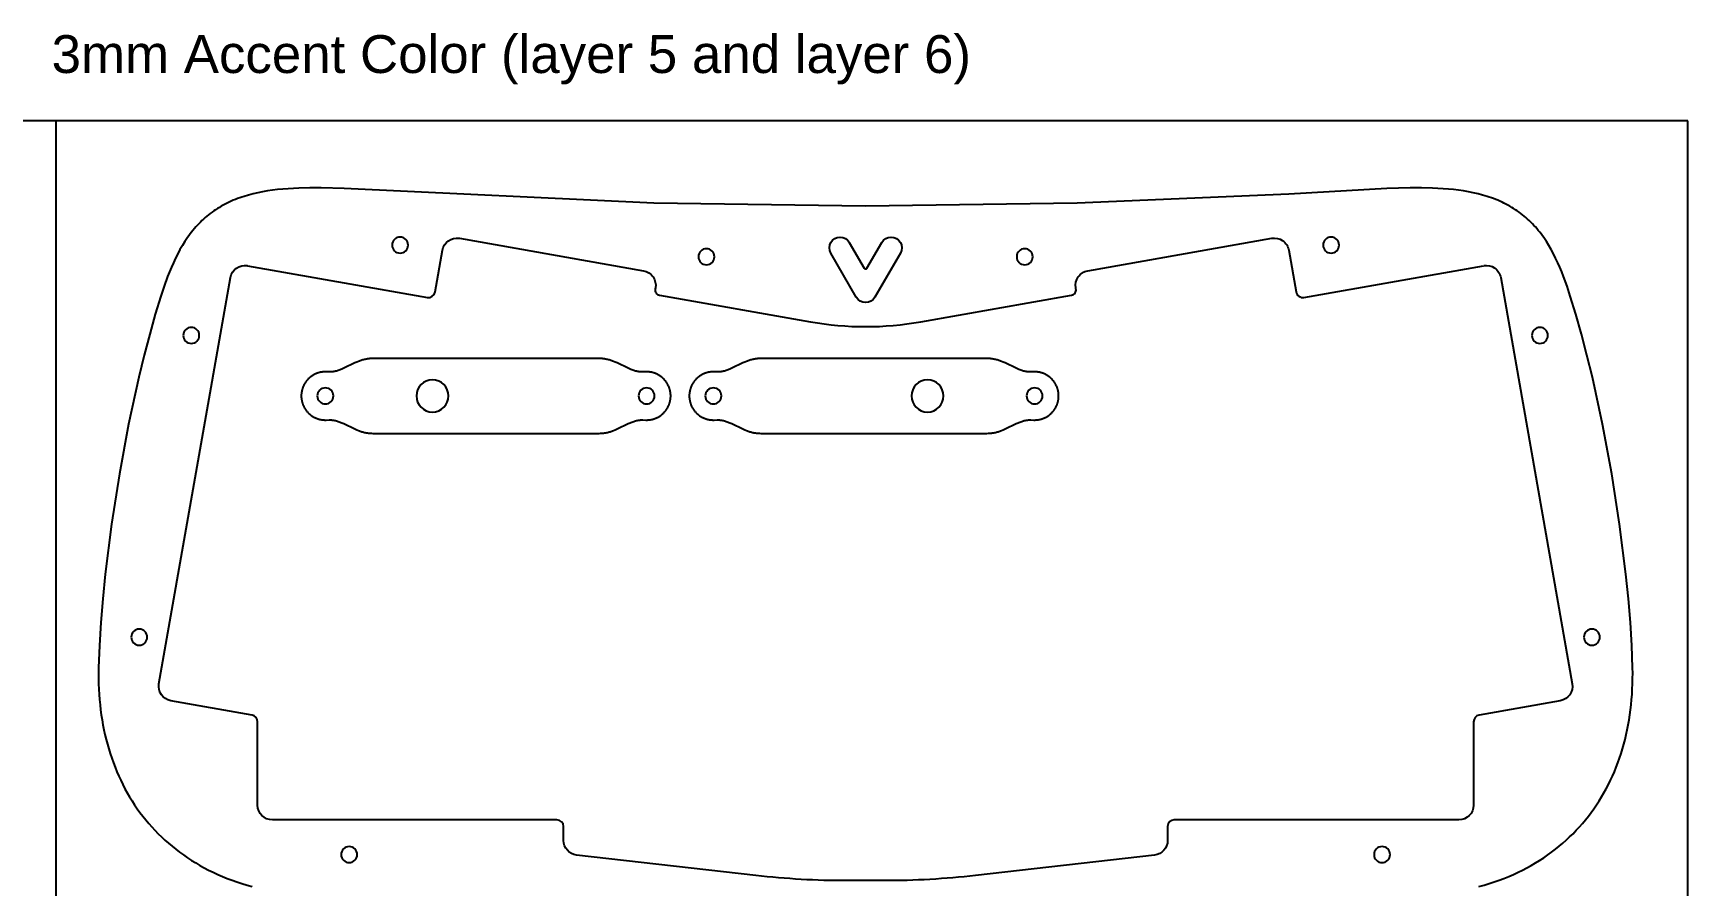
# Model space of a CAD drawing. Extents: x -763 to 762, y 34 to 355.
# Drawn here: x 452.9 to 762, y 195.9 to 355.1 of the extents above; entities that cross this region are included whole.
import ezdxf

# ---------------------------------------------------------------- set-up
doc = ezdxf.new("R2010")
doc.units = 0
for name, color, linetype in [('2D_ACR_PLOT$CUT1', 4, 'CONTINUOUS'), ('2D_ACR_PLOT$CUT2', 3, 'CONTINUOUS'), ('2D_ACR_PLOT$NOPRINT', 7, 'CONTINUOUS')]:
    doc.layers.add(name, color=color, linetype=linetype)
doc.styles.add('ARIAL_REGULAR', font='txt')

msp = doc.modelspace()

# ---------------------------------------------------------------- linework, layer by layer
at = {"layer": '2D_ACR_PLOT$CUT1'}
for p, q in [((605.37, 316.01, 22.2), (608.16, 311.19, 22.2)), ((608.66, 311.19, 22.2), (611.44, 316.01, 22.2)), ((606.67, 305.76, 22.2), (601.91, 314.01, 22.2)), ((614.9, 314.01, 22.2), (610.14, 305.76, 22.2))]:
    msp.add_line(p, q, dxfattribs=at)
at = {"layer": '2D_ACR_PLOT$CUT1', "extrusion": (-4.73695e-15, 0, -1)}
for centre in [(-521.46, 315.51, -22.2), (-695.35, 315.51, -22.2), (-578.68, 313.33, -22.2), (-638.13, 313.33, -22.2)]:
    msp.add_circle(centre, 1.5, dxfattribs=at)
at = {"layer": '2D_ACR_PLOT$CUT1', "extrusion": (0, 0, -1)}
for centre, radius in [((-482.46, 298.65, -22.2), 1.5), ((-734.36, 298.65, -22.2), 1.5), ((-507.5, 287.35), 1.5), ((-527.5, 287.35), 3), ((-567.5, 287.35), 1.5), ((-579.97, 287.35), 1.5), ((-619.97, 287.35), 3), ((-639.97, 287.35), 1.5), ((-472.74, 242.33, -22.2), 1.5), ((-744.07, 242.33, -22.2), 1.5), ((-511.95, 201.74, -22.2), 1.5), ((-704.87, 201.74, -22.2), 1.5)]:
    msp.add_circle(centre, radius, dxfattribs=at)
for centre, start, end in [((-603.64, 315.01, -22.2), 330, 150), ((-613.17, 315.01, -22.2), 30, 210), ((-608.41, 306.76, -22.2), 210, 330)]:
    msp.add_arc(centre, 2, start, end, dxfattribs=at)
at = {"layer": '2D_ACR_PLOT$CUT1'}
msp.add_arc((608.41, 311.33, 22.2), 0.287, 210, 330, dxfattribs=at)
at = {"layer": '2D_ACR_PLOT$CUT2'}
for p, q in [((492.32, 324.6, 22.2), (491.91, 324.46, 22.2)), ((493.16, 324.85, 22.2), (492.32, 324.6, 22.2)), ((494.02, 325.07, 22.2), (493.16, 324.85, 22.2)), ((494.89, 325.27, 22.2), (494.02, 325.07, 22.2)), ((495.79, 325.45, 22.2), (494.89, 325.27, 22.2)), ((496.7, 325.61, 22.2), (495.79, 325.45, 22.2)), ((497.63, 325.74, 22.2), (496.7, 325.61, 22.2)), ((498.58, 325.86, 22.2), (497.63, 325.74, 22.2)), ((499.55, 325.95, 22.2), (498.58, 325.86, 22.2)), ((500.53, 326.03, 22.2), (499.55, 325.95, 22.2)), ((502.53, 326.14, 22.2), (500.53, 326.03, 22.2)), ((504.59, 326.19, 22.2), (502.53, 326.14, 22.2)), ((506.7, 326.18, 22.2), (504.59, 326.19, 22.2)), ((511.04, 326.06, 22.2), (506.7, 326.18, 22.2)), ((568.88, 323.3, 22.2), (511.04, 326.06, 22.2)), ((687.45, 324.99, 22.2), (647.93, 323.3, 22.2)), ((705.77, 326.06, 22.2), (687.45, 324.99, 22.2)), ((710.11, 326.18, 22.2), (705.77, 326.06, 22.2)), ((712.22, 326.19, 22.2), (710.11, 326.18, 22.2)), ((714.28, 326.14, 22.2), (712.22, 326.19, 22.2)), ((716.29, 326.03, 22.2), (714.28, 326.14, 22.2)), ((717.27, 325.95, 22.2), (716.29, 326.03, 22.2)), ((718.23, 325.86, 22.2), (717.27, 325.95, 22.2)), ((719.18, 325.74, 22.2), (718.23, 325.86, 22.2)), ((720.11, 325.61, 22.2), (719.18, 325.74, 22.2)), ((721.02, 325.45, 22.2), (720.11, 325.61, 22.2)), ((721.92, 325.27, 22.2), (721.02, 325.45, 22.2)), ((722.8, 325.07, 22.2), (721.92, 325.27, 22.2)), ((723.66, 324.85, 22.2), (722.8, 325.07, 22.2)), ((724.5, 324.6, 22.2), (723.66, 324.85, 22.2)), ((724.91, 324.46, 22.2), (724.5, 324.6, 22.2)), ((486.34, 321.65, 22.2), (486.01, 321.4, 22.2)), ((486.68, 321.88, 22.2), (486.34, 321.65, 22.2)), ((487.01, 322.11, 22.2), (486.68, 321.88, 22.2)), ((487.36, 322.34, 22.2), (487.01, 322.11, 22.2)), ((487.71, 322.55, 22.2), (487.36, 322.34, 22.2)), ((488.06, 322.76, 22.2), (487.71, 322.55, 22.2)), ((488.42, 322.96, 22.2), (488.06, 322.76, 22.2)), ((488.79, 323.16, 22.2), (488.42, 322.96, 22.2)), ((489.16, 323.34, 22.2), (488.79, 323.16, 22.2)), ((489.54, 323.52, 22.2), (489.16, 323.34, 22.2)), ((489.92, 323.7, 22.2), (489.54, 323.52, 22.2)), ((490.31, 323.86, 22.2), (489.92, 323.7, 22.2)), ((490.7, 324.02, 22.2), (490.31, 323.86, 22.2)), ((491.1, 324.18, 22.2), (490.7, 324.02, 22.2)), ((491.5, 324.32, 22.2), (491.1, 324.18, 22.2)), ((491.91, 324.46, 22.2), (491.5, 324.32, 22.2)), ((608.41, 322.74, 22.2), (568.88, 323.3, 22.2)), ((647.93, 323.3, 22.2), (608.41, 322.74, 22.2)), ((725.32, 324.32, 22.2), (724.91, 324.46, 22.2)), ((725.72, 324.18, 22.2), (725.32, 324.32, 22.2)), ((726.11, 324.02, 22.2), (725.72, 324.18, 22.2)), ((726.51, 323.86, 22.2), (726.11, 324.02, 22.2)), ((726.89, 323.7, 22.2), (726.51, 323.86, 22.2)), ((727.28, 323.52, 22.2), (726.89, 323.7, 22.2)), ((727.65, 323.34, 22.2), (727.28, 323.52, 22.2)), ((728.02, 323.16, 22.2), (727.65, 323.34, 22.2)), ((728.39, 322.96, 22.2), (728.02, 323.16, 22.2)), ((728.75, 322.76, 22.2), (728.39, 322.96, 22.2)), ((729.1, 322.55, 22.2), (728.75, 322.76, 22.2)), ((729.45, 322.34, 22.2), (729.1, 322.55, 22.2)), ((729.8, 322.11, 22.2), (729.45, 322.34, 22.2)), ((730.14, 321.88, 22.2), (729.8, 322.11, 22.2)), ((730.47, 321.65, 22.2), (730.14, 321.88, 22.2)), ((730.8, 321.4, 22.2), (730.47, 321.65, 22.2)), ((483.03, 318.57, 22.2), (482.76, 318.25, 22.2)), ((483.3, 318.89, 22.2), (483.03, 318.57, 22.2)), ((483.58, 319.19, 22.2), (483.3, 318.89, 22.2)), ((483.87, 319.49, 22.2), (483.58, 319.19, 22.2)), ((484.16, 319.79, 22.2), (483.87, 319.49, 22.2)), ((484.45, 320.08, 22.2), (484.16, 319.79, 22.2)), ((484.75, 320.36, 22.2), (484.45, 320.08, 22.2)), ((485.06, 320.63, 22.2), (484.75, 320.36, 22.2)), ((485.37, 320.89, 22.2), (485.06, 320.63, 22.2)), ((485.69, 321.15, 22.2), (485.37, 320.89, 22.2)), ((486.01, 321.4, 22.2), (485.69, 321.15, 22.2)), ((731.12, 321.15, 22.2), (730.8, 321.4, 22.2)), ((731.44, 320.89, 22.2), (731.12, 321.15, 22.2)), ((731.75, 320.63, 22.2), (731.44, 320.89, 22.2)), ((732.06, 320.36, 22.2), (731.75, 320.63, 22.2)), ((732.36, 320.08, 22.2), (732.06, 320.36, 22.2)), ((732.66, 319.79, 22.2), (732.36, 320.08, 22.2)), ((732.95, 319.49, 22.2), (732.66, 319.79, 22.2)), ((733.23, 319.19, 22.2), (732.95, 319.49, 22.2)), ((733.51, 318.89, 22.2), (733.23, 319.19, 22.2)), ((733.79, 318.57, 22.2), (733.51, 318.89, 22.2)), ((734.06, 318.25, 22.2), (733.79, 318.57, 22.2)), ((480.79, 315.43, 22.2), (480.34, 314.66, 22.2)), ((481.25, 316.17, 22.2), (480.79, 315.43, 22.2)), ((481.49, 316.53, 22.2), (481.25, 316.17, 22.2)), ((481.73, 316.89, 22.2), (481.49, 316.53, 22.2)), ((481.98, 317.24, 22.2), (481.73, 316.89, 22.2)), ((482.23, 317.58, 22.2), (481.98, 317.24, 22.2)), ((482.49, 317.92, 22.2), (482.23, 317.58, 22.2)), ((482.76, 318.25, 22.2), (482.49, 317.92, 22.2)), ((532.55, 316.77, 22.2), (566.92, 310.71, 22.2)), ((649.89, 310.71, 22.2), (684.26, 316.77, 22.2)), ((734.32, 317.92, 22.2), (734.06, 318.25, 22.2)), ((734.58, 317.58, 22.2), (734.32, 317.92, 22.2)), ((734.83, 317.24, 22.2), (734.58, 317.58, 22.2)), ((735.08, 316.89, 22.2), (734.83, 317.24, 22.2)), ((735.32, 316.53, 22.2), (735.08, 316.89, 22.2)), ((735.56, 316.17, 22.2), (735.32, 316.53, 22.2)), ((736.03, 315.43, 22.2), (735.56, 316.17, 22.2)), ((736.47, 314.66, 22.2), (736.03, 315.43, 22.2)), ((479.12, 312.22, 22.2), (478.75, 311.37, 22.2)), ((479.51, 313.06, 22.2), (479.12, 312.22, 22.2)), ((479.92, 313.87, 22.2), (479.51, 313.06, 22.2)), ((480.34, 314.66, 22.2), (479.92, 313.87, 22.2)), ((527.99, 306.76, 22.2), (529.37, 314.54, 22.2)), ((687.45, 314.54, 22.2), (688.82, 306.76, 22.2)), ((736.89, 313.87, 22.2), (736.47, 314.66, 22.2)), ((737.3, 313.06, 22.2), (736.89, 313.87, 22.2)), ((737.69, 312.22, 22.2), (737.3, 313.06, 22.2)), ((738.07, 311.37, 22.2), (737.69, 312.22, 22.2)), ((476.41, 233.63, 22.2), (489.78, 309.43, 22.2)), ((478.04, 309.62, 22.2), (477.39, 307.82, 22.2)), ((478.39, 310.5, 22.2), (478.04, 309.62, 22.2)), ((478.75, 311.37, 22.2), (478.39, 310.5, 22.2)), ((492.96, 311.66, 22.2), (526.55, 305.74, 22.2)), ((690.27, 305.74, 22.2), (723.85, 311.66, 22.2)), ((727.04, 309.43, 22.2), (740.4, 233.63, 22.2)), ((738.43, 310.5, 22.2), (738.07, 311.37, 22.2)), ((738.77, 309.62, 22.2), (738.43, 310.5, 22.2)), ((739.43, 307.82, 22.2), (738.77, 309.62, 22.2)), ((477.39, 307.82, 22.2), (476.78, 305.98, 22.2)), ((569.15, 307.53, 22.2), (569.12, 307.31, 22.2)), ((569.93, 306.15, 22.2), (598.12, 301.18, 22.2)), ((618.7, 301.18, 22.2), (646.89, 306.15, 22.2)), ((647.7, 307.31, 22.2), (647.66, 307.53, 22.2)), ((740.04, 305.98, 22.2), (739.43, 307.82, 22.2)), ((476.78, 305.98, 22.2), (475.73, 302.58, 22.2)), ((741.09, 302.58, 22.2), (740.04, 305.98, 22.2)), ((475.73, 302.58, 22.2), (474.69, 298.9, 22.2)), ((742.13, 298.9, 22.2), (741.09, 302.58, 22.2)), ((474.69, 298.9, 22.2), (473.66, 294.98, 22.2)), ((743.15, 294.98, 22.2), (742.13, 298.9, 22.2)), ((473.66, 294.98, 22.2), (472.66, 290.84, 22.2)), ((513.36, 293.66), (513.02, 293.51)), ((513.69, 293.8), (513.36, 293.66)), ((513.85, 293.86), (513.69, 293.8)), ((514.01, 293.92), (513.85, 293.86)), ((514.17, 293.97), (514.01, 293.92)), ((514.33, 294.02), (514.17, 293.97)), ((514.49, 294.07), (514.33, 294.02)), ((514.64, 294.11), (514.49, 294.07)), ((514.8, 294.15), (514.64, 294.11)), ((514.95, 294.18), (514.8, 294.15)), ((515.1, 294.21), (514.95, 294.18)), ((515.25, 294.24), (515.1, 294.21)), ((515.39, 294.26), (515.25, 294.24)), ((515.54, 294.28), (515.39, 294.26)), ((515.68, 294.3), (515.54, 294.28)), ((515.83, 294.31), (515.68, 294.3)), ((516.11, 294.33), (515.83, 294.31)), ((516.39, 294.34), (516.11, 294.33)), ((517.5, 294.35), (516.39, 294.34)), ((557.5, 294.35), (517.5, 294.35)), ((558.62, 294.34), (557.5, 294.35)), ((558.9, 294.33), (558.62, 294.34)), ((559.18, 294.31), (558.9, 294.33)), ((559.32, 294.3), (559.18, 294.31)), ((559.47, 294.28), (559.32, 294.3)), ((559.62, 294.26), (559.47, 294.28)), ((559.76, 294.24), (559.62, 294.26)), ((559.91, 294.21), (559.76, 294.24)), ((560.06, 294.18), (559.91, 294.21)), ((560.21, 294.15), (560.06, 294.18)), ((560.37, 294.11), (560.21, 294.15)), ((560.52, 294.07), (560.37, 294.11)), ((560.68, 294.02), (560.52, 294.07)), ((560.83, 293.97), (560.68, 294.02)), ((560.99, 293.92), (560.83, 293.97)), ((561.16, 293.86), (560.99, 293.92)), ((561.32, 293.8), (561.16, 293.86)), ((561.65, 293.66), (561.32, 293.8)), ((561.99, 293.51), (561.65, 293.66)), ((585.83, 293.66), (585.49, 293.51)), ((586.16, 293.8), (585.83, 293.66)), ((586.32, 293.86), (586.16, 293.8)), ((586.48, 293.92), (586.32, 293.86)), ((586.64, 293.97), (586.48, 293.92)), ((586.8, 294.02), (586.64, 293.97)), ((586.96, 294.07), (586.8, 294.02)), ((587.11, 294.11), (586.96, 294.07)), ((587.26, 294.15), (587.11, 294.11)), ((587.41, 294.18), (587.26, 294.15)), ((587.56, 294.21), (587.41, 294.18)), ((587.71, 294.24), (587.56, 294.21)), ((587.86, 294.26), (587.71, 294.24)), ((588.01, 294.28), (587.86, 294.26)), ((588.15, 294.3), (588.01, 294.28)), ((588.29, 294.31), (588.15, 294.3)), ((588.58, 294.33), (588.29, 294.31)), ((588.86, 294.34), (588.58, 294.33)), ((589.97, 294.35), (588.86, 294.34)), ((629.97, 294.35), (589.97, 294.35)), ((631.08, 294.34), (629.97, 294.35)), ((631.36, 294.33), (631.08, 294.34)), ((631.65, 294.31), (631.36, 294.33)), ((631.79, 294.3), (631.65, 294.31)), ((631.94, 294.28), (631.79, 294.3)), ((632.08, 294.26), (631.94, 294.28)), ((632.23, 294.24), (632.08, 294.26)), ((632.38, 294.21), (632.23, 294.24)), ((632.53, 294.18), (632.38, 294.21)), ((632.68, 294.15), (632.53, 294.18)), ((632.83, 294.11), (632.68, 294.15)), ((632.99, 294.07), (632.83, 294.11)), ((633.14, 294.02), (632.99, 294.07)), ((633.3, 293.97), (633.14, 294.02)), ((633.46, 293.92), (633.3, 293.97)), ((633.62, 293.86), (633.46, 293.92)), ((633.79, 293.8), (633.62, 293.86)), ((634.12, 293.66), (633.79, 293.8)), ((634.45, 293.51), (634.12, 293.66)), ((744.15, 290.84, 22.2), (743.15, 294.98, 22.2)), ((472.66, 290.84, 22.2), (470.76, 282.06, 22.2)), ((504.41, 290.61), (504.32, 290.53)), ((504.49, 290.69), (504.41, 290.61)), ((504.58, 290.77), (504.49, 290.69)), ((504.67, 290.84), (504.58, 290.77)), ((504.76, 290.92), (504.67, 290.84)), ((504.85, 290.99), (504.76, 290.92)), ((504.95, 291.05), (504.85, 290.99)), ((505.04, 291.12), (504.95, 291.05)), ((505.14, 291.18), (505.04, 291.12)), ((505.24, 291.24), (505.14, 291.18)), ((505.34, 291.29), (505.24, 291.24)), ((505.44, 291.35), (505.34, 291.29)), ((505.54, 291.4), (505.44, 291.35)), ((505.64, 291.45), (505.54, 291.4)), ((505.74, 291.49), (505.64, 291.45)), ((505.85, 291.53), (505.74, 291.49)), ((505.95, 291.57), (505.85, 291.53)), ((506.06, 291.61), (505.95, 291.57)), ((506.16, 291.65), (506.06, 291.61)), ((506.27, 291.68), (506.16, 291.65)), ((506.37, 291.71), (506.27, 291.68)), ((506.48, 291.73), (506.37, 291.71)), ((506.58, 291.76), (506.48, 291.73)), ((506.69, 291.78), (506.58, 291.76)), ((506.79, 291.79), (506.69, 291.78)), ((506.89, 291.81), (506.79, 291.79)), ((507, 291.82), (506.89, 291.81)), ((507.1, 291.83), (507, 291.82)), ((507.2, 291.84), (507.1, 291.83)), ((507.3, 291.85), (507.2, 291.84)), ((507.4, 291.85), (507.3, 291.85)), ((507.5, 291.85), (507.4, 291.85)), ((507.64, 291.85), (507.5, 291.85)), ((508.21, 291.83), (507.64, 291.85)), ((508.35, 291.83), (508.21, 291.83)), ((508.5, 291.84), (508.35, 291.83)), ((508.65, 291.84), (508.5, 291.84)), ((508.8, 291.86), (508.65, 291.84)), ((508.95, 291.87), (508.8, 291.86)), ((509.1, 291.9), (508.95, 291.87)), ((509.26, 291.93), (509.1, 291.9)), ((509.42, 291.96), (509.26, 291.93)), ((509.58, 292), (509.42, 291.96)), ((509.75, 292.05), (509.58, 292)), ((509.91, 292.1), (509.75, 292.05)), ((510.08, 292.16), (509.91, 292.1)), ((510.25, 292.22), (510.08, 292.16)), ((510.42, 292.29), (510.25, 292.22)), ((510.59, 292.36), (510.42, 292.29)), ((510.94, 292.51), (510.59, 292.36)), ((513.02, 293.51), (510.94, 292.51)), ((564.07, 292.51), (561.99, 293.51)), ((564.42, 292.36), (564.07, 292.51)), ((564.59, 292.29), (564.42, 292.36)), ((564.76, 292.22), (564.59, 292.29)), ((564.93, 292.16), (564.76, 292.22)), ((565.1, 292.1), (564.93, 292.16)), ((565.26, 292.05), (565.1, 292.1)), ((565.43, 292), (565.26, 292.05)), ((565.59, 291.96), (565.43, 292)), ((565.75, 291.93), (565.59, 291.96)), ((565.9, 291.9), (565.75, 291.93)), ((566.06, 291.87), (565.9, 291.9)), ((566.21, 291.86), (566.06, 291.87)), ((566.36, 291.84), (566.21, 291.86)), ((566.51, 291.84), (566.36, 291.84)), ((566.66, 291.83), (566.51, 291.84)), ((566.8, 291.83), (566.66, 291.83)), ((567.37, 291.85), (566.8, 291.83)), ((567.5, 291.85), (567.37, 291.85)), ((567.6, 291.85), (567.5, 291.85)), ((567.71, 291.85), (567.6, 291.85)), ((567.81, 291.84), (567.71, 291.85)), ((567.91, 291.83), (567.81, 291.84)), ((568.01, 291.82), (567.91, 291.83)), ((568.12, 291.81), (568.01, 291.82)), ((568.22, 291.79), (568.12, 291.81)), ((568.32, 291.78), (568.22, 291.79)), ((568.43, 291.76), (568.32, 291.78)), ((568.53, 291.73), (568.43, 291.76)), ((568.64, 291.71), (568.53, 291.73)), ((568.74, 291.68), (568.64, 291.71)), ((568.85, 291.65), (568.74, 291.68)), ((568.95, 291.61), (568.85, 291.65)), ((569.06, 291.57), (568.95, 291.61)), ((569.16, 291.53), (569.06, 291.57)), ((569.26, 291.49), (569.16, 291.53)), ((569.37, 291.45), (569.26, 291.49)), ((569.47, 291.4), (569.37, 291.45)), ((569.57, 291.35), (569.47, 291.4)), ((569.67, 291.29), (569.57, 291.35)), ((569.77, 291.24), (569.67, 291.29)), ((569.87, 291.18), (569.77, 291.24)), ((569.97, 291.12), (569.87, 291.18)), ((570.06, 291.05), (569.97, 291.12)), ((570.16, 290.99), (570.06, 291.05)), ((570.25, 290.92), (570.16, 290.99)), ((570.34, 290.84), (570.25, 290.92)), ((570.43, 290.77), (570.34, 290.84)), ((570.52, 290.69), (570.43, 290.77)), ((570.6, 290.61), (570.52, 290.69)), ((570.69, 290.53), (570.6, 290.61)), ((576.87, 290.61), (576.79, 290.53)), ((576.96, 290.69), (576.87, 290.61)), ((577.05, 290.77), (576.96, 290.69)), ((577.14, 290.84), (577.05, 290.77)), ((577.23, 290.92), (577.14, 290.84)), ((577.32, 290.99), (577.23, 290.92)), ((577.41, 291.05), (577.32, 290.99)), ((577.51, 291.12), (577.41, 291.05)), ((577.61, 291.18), (577.51, 291.12)), ((577.7, 291.24), (577.61, 291.18)), ((577.8, 291.29), (577.7, 291.24)), ((577.9, 291.35), (577.8, 291.29)), ((578.01, 291.4), (577.9, 291.35)), ((578.11, 291.45), (578.01, 291.4)), ((578.21, 291.49), (578.11, 291.45)), ((578.32, 291.53), (578.21, 291.49)), ((578.42, 291.57), (578.32, 291.53)), ((578.52, 291.61), (578.42, 291.57)), ((578.63, 291.65), (578.52, 291.61)), ((578.73, 291.68), (578.63, 291.65)), ((578.84, 291.71), (578.73, 291.68)), ((578.94, 291.73), (578.84, 291.71)), ((579.05, 291.76), (578.94, 291.73)), ((579.15, 291.78), (579.05, 291.76)), ((579.26, 291.79), (579.15, 291.78)), ((579.36, 291.81), (579.26, 291.79)), ((579.46, 291.82), (579.36, 291.81)), ((579.57, 291.83), (579.46, 291.82)), ((579.67, 291.84), (579.57, 291.83)), ((579.77, 291.85), (579.67, 291.84)), ((579.87, 291.85), (579.77, 291.85)), ((579.97, 291.85), (579.87, 291.85)), ((580.11, 291.85), (579.97, 291.85)), ((580.67, 291.83), (580.11, 291.85)), ((580.82, 291.83), (580.67, 291.83)), ((580.96, 291.84), (580.82, 291.83)), ((581.11, 291.84), (580.96, 291.84)), ((581.26, 291.86), (581.11, 291.84)), ((581.42, 291.87), (581.26, 291.86)), ((581.57, 291.9), (581.42, 291.87)), ((581.73, 291.93), (581.57, 291.9)), ((581.89, 291.96), (581.73, 291.93)), ((582.05, 292), (581.89, 291.96)), ((582.21, 292.05), (582.05, 292)), ((582.38, 292.1), (582.21, 292.05)), ((582.55, 292.16), (582.38, 292.1)), ((582.72, 292.22), (582.55, 292.16)), ((582.89, 292.29), (582.72, 292.22)), ((583.06, 292.36), (582.89, 292.29)), ((583.41, 292.51), (583.06, 292.36)), ((585.49, 293.51), (583.41, 292.51)), ((636.54, 292.51), (634.45, 293.51)), ((636.88, 292.36), (636.54, 292.51)), ((637.06, 292.29), (636.88, 292.36)), ((637.23, 292.22), (637.06, 292.29)), ((637.4, 292.16), (637.23, 292.22)), ((637.56, 292.1), (637.4, 292.16)), ((637.73, 292.05), (637.56, 292.1)), ((637.89, 292), (637.73, 292.05)), ((638.05, 291.96), (637.89, 292)), ((638.21, 291.93), (638.05, 291.96)), ((638.37, 291.9), (638.21, 291.93)), ((638.53, 291.87), (638.37, 291.9)), ((638.68, 291.86), (638.53, 291.87)), ((638.83, 291.84), (638.68, 291.86)), ((638.98, 291.84), (638.83, 291.84)), ((639.13, 291.83), (638.98, 291.84)), ((639.27, 291.83), (639.13, 291.83)), ((639.83, 291.85), (639.27, 291.83)), ((639.97, 291.85), (639.83, 291.85)), ((640.07, 291.85), (639.97, 291.85)), ((640.17, 291.85), (640.07, 291.85)), ((640.27, 291.84), (640.17, 291.85)), ((640.38, 291.83), (640.27, 291.84)), ((640.48, 291.82), (640.38, 291.83)), ((640.58, 291.81), (640.48, 291.82)), ((640.69, 291.79), (640.58, 291.81)), ((640.79, 291.78), (640.69, 291.79)), ((640.89, 291.76), (640.79, 291.78)), ((641, 291.73), (640.89, 291.76)), ((641.1, 291.71), (641, 291.73)), ((641.21, 291.68), (641.1, 291.71)), ((641.31, 291.65), (641.21, 291.68)), ((641.42, 291.61), (641.31, 291.65)), ((641.52, 291.57), (641.42, 291.61)), ((641.63, 291.53), (641.52, 291.57)), ((641.73, 291.49), (641.63, 291.53)), ((641.83, 291.45), (641.73, 291.49)), ((641.94, 291.4), (641.83, 291.45)), ((642.04, 291.35), (641.94, 291.4)), ((642.14, 291.29), (642.04, 291.35)), ((642.24, 291.24), (642.14, 291.29)), ((642.34, 291.18), (642.24, 291.24)), ((642.43, 291.12), (642.34, 291.18)), ((642.53, 291.05), (642.43, 291.12)), ((642.62, 290.99), (642.53, 291.05)), ((642.72, 290.92), (642.62, 290.99)), ((642.81, 290.84), (642.72, 290.92)), ((642.9, 290.77), (642.81, 290.84)), ((642.98, 290.69), (642.9, 290.77)), ((643.07, 290.61), (642.98, 290.69)), ((643.15, 290.53), (643.07, 290.61)), ((746.05, 282.06, 22.2), (744.15, 290.84, 22.2)), ((503.02, 287.76), (503.01, 287.65)), ((503.01, 287.65), (503.01, 287.55)), ((503.01, 287.55), (503.01, 287.45)), ((503.03, 287.86), (503.02, 287.76)), ((503.05, 287.96), (503.03, 287.86)), ((503.06, 288.07), (503.05, 287.96)), ((503.08, 288.17), (503.06, 288.07)), ((503.1, 288.27), (503.08, 288.17)), ((503.12, 288.38), (503.1, 288.27)), ((503.15, 288.48), (503.12, 288.38)), ((503.18, 288.59), (503.15, 288.48)), ((503.21, 288.69), (503.18, 288.59)), ((503.24, 288.8), (503.21, 288.69)), ((503.28, 288.9), (503.24, 288.8)), ((503.32, 289.01), (503.28, 288.9)), ((503.36, 289.11), (503.32, 289.01)), ((503.41, 289.21), (503.36, 289.11)), ((503.46, 289.32), (503.41, 289.21)), ((503.51, 289.42), (503.46, 289.32)), ((503.56, 289.52), (503.51, 289.42)), ((503.62, 289.62), (503.56, 289.52)), ((503.68, 289.72), (503.62, 289.62)), ((503.74, 289.81), (503.68, 289.72)), ((503.8, 289.91), (503.74, 289.81)), ((503.87, 290), (503.8, 289.91)), ((503.94, 290.1), (503.87, 290)), ((504.01, 290.19), (503.94, 290.1)), ((504.09, 290.28), (504.01, 290.19)), ((504.16, 290.36), (504.09, 290.28)), ((504.24, 290.45), (504.16, 290.36)), ((504.32, 290.53), (504.24, 290.45)), ((570.77, 290.45), (570.69, 290.53)), ((570.85, 290.36), (570.77, 290.45)), ((570.92, 290.28), (570.85, 290.36)), ((571, 290.19), (570.92, 290.28)), ((571.07, 290.1), (571, 290.19)), ((571.14, 290), (571.07, 290.1)), ((571.21, 289.91), (571.14, 290)), ((571.27, 289.81), (571.21, 289.91)), ((571.33, 289.72), (571.27, 289.81)), ((571.39, 289.62), (571.33, 289.72)), ((571.45, 289.52), (571.39, 289.62)), ((571.5, 289.42), (571.45, 289.52)), ((571.55, 289.32), (571.5, 289.42)), ((571.6, 289.21), (571.55, 289.32)), ((571.65, 289.11), (571.6, 289.21)), ((571.69, 289.01), (571.65, 289.11)), ((571.73, 288.9), (571.69, 289.01)), ((571.77, 288.8), (571.73, 288.9)), ((571.8, 288.69), (571.77, 288.8)), ((571.83, 288.59), (571.8, 288.69)), ((571.86, 288.48), (571.83, 288.59)), ((571.89, 288.38), (571.86, 288.48)), ((571.91, 288.27), (571.89, 288.38)), ((571.93, 288.17), (571.91, 288.27)), ((571.95, 288.07), (571.93, 288.17)), ((571.96, 287.96), (571.95, 288.07)), ((571.98, 287.86), (571.96, 287.96)), ((571.99, 287.76), (571.98, 287.86)), ((571.99, 287.65), (571.99, 287.76)), ((572, 287.55), (571.99, 287.65)), ((572, 287.45), (572, 287.55)), ((575.48, 287.55), (575.47, 287.45)), ((575.49, 287.76), (575.48, 287.65)), ((575.48, 287.65), (575.48, 287.55)), ((575.5, 287.86), (575.49, 287.76)), ((575.51, 287.96), (575.5, 287.86)), ((575.53, 288.07), (575.51, 287.96)), ((575.55, 288.17), (575.53, 288.07)), ((575.57, 288.27), (575.55, 288.17)), ((575.59, 288.38), (575.57, 288.27)), ((575.62, 288.48), (575.59, 288.38)), ((575.65, 288.59), (575.62, 288.48)), ((575.68, 288.69), (575.65, 288.59)), ((575.71, 288.8), (575.68, 288.69)), ((575.75, 288.9), (575.71, 288.8)), ((575.79, 289.01), (575.75, 288.9)), ((575.83, 289.11), (575.79, 289.01)), ((575.88, 289.21), (575.83, 289.11)), ((575.92, 289.32), (575.88, 289.21)), ((575.97, 289.42), (575.92, 289.32)), ((576.03, 289.52), (575.97, 289.42)), ((576.08, 289.62), (576.03, 289.52)), ((576.14, 289.72), (576.08, 289.62)), ((576.2, 289.81), (576.14, 289.72)), ((576.27, 289.91), (576.2, 289.81)), ((576.34, 290), (576.27, 289.91)), ((576.41, 290.1), (576.34, 290)), ((576.48, 290.19), (576.41, 290.1)), ((576.55, 290.28), (576.48, 290.19)), ((576.63, 290.36), (576.55, 290.28)), ((576.71, 290.45), (576.63, 290.36)), ((576.79, 290.53), (576.71, 290.45)), ((643.23, 290.45), (643.15, 290.53)), ((643.31, 290.36), (643.23, 290.45)), ((643.39, 290.28), (643.31, 290.36)), ((643.47, 290.19), (643.39, 290.28)), ((643.54, 290.1), (643.47, 290.19)), ((643.61, 290), (643.54, 290.1)), ((643.67, 289.91), (643.61, 290)), ((643.74, 289.81), (643.67, 289.91)), ((643.8, 289.72), (643.74, 289.81)), ((643.86, 289.62), (643.8, 289.72)), ((643.92, 289.52), (643.86, 289.62)), ((643.97, 289.42), (643.92, 289.52)), ((644.02, 289.32), (643.97, 289.42)), ((644.07, 289.21), (644.02, 289.32)), ((644.11, 289.11), (644.07, 289.21)), ((644.16, 289.01), (644.11, 289.11)), ((644.2, 288.9), (644.16, 289.01)), ((644.23, 288.8), (644.2, 288.9)), ((644.27, 288.69), (644.23, 288.8)), ((644.3, 288.59), (644.27, 288.69)), ((644.33, 288.48), (644.3, 288.59)), ((644.35, 288.38), (644.33, 288.48)), ((644.38, 288.27), (644.35, 288.38)), ((644.4, 288.17), (644.38, 288.27)), ((644.41, 288.07), (644.4, 288.17)), ((644.43, 287.96), (644.41, 288.07)), ((644.44, 287.86), (644.43, 287.96)), ((644.45, 287.76), (644.44, 287.86)), ((644.46, 287.65), (644.45, 287.76)), ((644.47, 287.55), (644.46, 287.65)), ((644.47, 287.45), (644.47, 287.55)), ((503.01, 287.45), (503, 287.35)), ((503, 287.35), (503.01, 287.25)), ((503.01, 287.25), (503.01, 287.15)), ((503.01, 287.15), (503.01, 287.05)), ((503.01, 287.05), (503.02, 286.95)), ((503.02, 286.95), (503.03, 286.84)), ((503.03, 286.84), (503.05, 286.74)), ((503.05, 286.74), (503.06, 286.64)), ((503.06, 286.64), (503.08, 286.53)), ((503.08, 286.53), (503.1, 286.43)), ((503.1, 286.43), (503.12, 286.32)), ((503.12, 286.32), (503.15, 286.22)), ((503.15, 286.22), (503.18, 286.11)), ((503.18, 286.11), (503.21, 286.01)), ((503.21, 286.01), (503.24, 285.9)), ((503.24, 285.9), (503.28, 285.8)), ((503.28, 285.8), (503.32, 285.69)), ((503.32, 285.69), (503.36, 285.59)), ((503.36, 285.59), (503.41, 285.49)), ((503.41, 285.49), (503.46, 285.39)), ((503.46, 285.39), (503.51, 285.28)), ((503.51, 285.28), (503.56, 285.18)), ((503.56, 285.18), (503.62, 285.08)), ((503.62, 285.08), (503.68, 284.99)), ((503.68, 284.99), (503.74, 284.89)), ((503.74, 284.89), (503.8, 284.79)), ((503.8, 284.79), (503.87, 284.7)), ((503.87, 284.7), (503.94, 284.61)), ((503.94, 284.61), (504.01, 284.51)), ((504.01, 284.51), (504.09, 284.43)), ((504.09, 284.43), (504.16, 284.34)), ((570.85, 284.34), (570.92, 284.43)), ((570.92, 284.43), (571, 284.51)), ((571, 284.51), (571.07, 284.61)), ((571.07, 284.61), (571.14, 284.7)), ((571.14, 284.7), (571.21, 284.79)), ((571.21, 284.79), (571.27, 284.89)), ((571.27, 284.89), (571.33, 284.99)), ((571.33, 284.99), (571.39, 285.08)), ((571.39, 285.08), (571.45, 285.18)), ((571.45, 285.18), (571.5, 285.28)), ((571.5, 285.28), (571.55, 285.39)), ((571.55, 285.39), (571.6, 285.49)), ((571.6, 285.49), (571.65, 285.59)), ((571.65, 285.59), (571.69, 285.69)), ((571.69, 285.69), (571.73, 285.8)), ((571.73, 285.8), (571.77, 285.9)), ((571.77, 285.9), (571.8, 286.01)), ((571.8, 286.01), (571.83, 286.11)), ((571.83, 286.11), (571.86, 286.22)), ((571.86, 286.22), (571.89, 286.32)), ((571.89, 286.32), (571.91, 286.43)), ((571.91, 286.43), (571.93, 286.53)), ((571.93, 286.53), (571.95, 286.64)), ((571.95, 286.64), (571.96, 286.74)), ((571.96, 286.74), (571.98, 286.84)), ((571.98, 286.84), (571.99, 286.95)), ((571.99, 287.05), (572, 287.15)), ((571.99, 286.95), (571.99, 287.05)), ((572, 287.35), (572, 287.45)), ((572, 287.25), (572, 287.35)), ((572, 287.15), (572, 287.25)), ((575.47, 287.45), (575.47, 287.35)), ((575.47, 287.35), (575.47, 287.25)), ((575.47, 287.25), (575.48, 287.15)), ((575.48, 287.15), (575.48, 287.05)), ((575.48, 287.05), (575.49, 286.95)), ((575.49, 286.95), (575.5, 286.84)), ((575.5, 286.84), (575.51, 286.74)), ((575.51, 286.74), (575.53, 286.64)), ((575.53, 286.64), (575.55, 286.53)), ((575.55, 286.53), (575.57, 286.43)), ((575.57, 286.43), (575.59, 286.32)), ((575.59, 286.32), (575.62, 286.22)), ((575.62, 286.22), (575.65, 286.11)), ((575.65, 286.11), (575.68, 286.01)), ((575.68, 286.01), (575.71, 285.9)), ((575.71, 285.9), (575.75, 285.8)), ((575.75, 285.8), (575.79, 285.69)), ((575.79, 285.69), (575.83, 285.59)), ((575.83, 285.59), (575.88, 285.49)), ((575.88, 285.49), (575.92, 285.39)), ((575.92, 285.39), (575.97, 285.28)), ((575.97, 285.28), (576.03, 285.18)), ((576.03, 285.18), (576.08, 285.08)), ((576.08, 285.08), (576.14, 284.99)), ((576.14, 284.99), (576.2, 284.89)), ((576.2, 284.89), (576.27, 284.79)), ((576.27, 284.79), (576.34, 284.7)), ((576.34, 284.7), (576.41, 284.61)), ((576.41, 284.61), (576.48, 284.51)), ((576.48, 284.51), (576.55, 284.43)), ((576.55, 284.43), (576.63, 284.34)), ((643.31, 284.34), (643.39, 284.43)), ((643.39, 284.43), (643.47, 284.51)), ((643.47, 284.51), (643.54, 284.61)), ((643.54, 284.61), (643.61, 284.7)), ((643.61, 284.7), (643.67, 284.79)), ((643.67, 284.79), (643.74, 284.89)), ((643.74, 284.89), (643.8, 284.99)), ((643.8, 284.99), (643.86, 285.08)), ((643.86, 285.08), (643.92, 285.18)), ((643.92, 285.18), (643.97, 285.28)), ((643.97, 285.28), (644.02, 285.39)), ((644.02, 285.39), (644.07, 285.49)), ((644.07, 285.49), (644.11, 285.59)), ((644.11, 285.59), (644.16, 285.69)), ((644.16, 285.69), (644.2, 285.8)), ((644.2, 285.8), (644.23, 285.9)), ((644.23, 285.9), (644.27, 286.01)), ((644.27, 286.01), (644.3, 286.11)), ((644.3, 286.11), (644.33, 286.22)), ((644.33, 286.22), (644.35, 286.32)), ((644.35, 286.32), (644.38, 286.43)), ((644.38, 286.43), (644.4, 286.53)), ((644.4, 286.53), (644.41, 286.64)), ((644.41, 286.64), (644.43, 286.74)), ((644.43, 286.74), (644.44, 286.84)), ((644.44, 286.84), (644.45, 286.95)), ((644.45, 286.95), (644.46, 287.05)), ((644.46, 287.05), (644.47, 287.15)), ((644.47, 287.35), (644.47, 287.45)), ((644.47, 287.25), (644.47, 287.35)), ((644.47, 287.15), (644.47, 287.25)), ((470.76, 282.06, 22.2), (469.04, 272.83, 22.2)), ((504.16, 284.34), (504.24, 284.25)), ((504.24, 284.25), (504.32, 284.17)), ((504.32, 284.17), (504.41, 284.09)), ((504.41, 284.09), (504.49, 284.01)), ((504.49, 284.01), (504.58, 283.93)), ((504.58, 283.93), (504.67, 283.86)), ((504.67, 283.86), (504.76, 283.79)), ((504.76, 283.79), (504.85, 283.72)), ((504.85, 283.72), (504.95, 283.65)), ((504.95, 283.65), (505.04, 283.58)), ((505.04, 283.58), (505.14, 283.52)), ((505.14, 283.52), (505.24, 283.46)), ((505.24, 283.46), (505.34, 283.41)), ((505.34, 283.41), (505.44, 283.35)), ((505.44, 283.35), (505.54, 283.3)), ((505.54, 283.3), (505.64, 283.25)), ((505.64, 283.25), (505.74, 283.21)), ((505.74, 283.21), (505.85, 283.17)), ((505.85, 283.17), (505.95, 283.13)), ((505.95, 283.13), (506.06, 283.09)), ((506.06, 283.09), (506.16, 283.06)), ((506.16, 283.06), (506.27, 283.02)), ((506.27, 283.02), (506.37, 283)), ((506.37, 283), (506.48, 282.97)), ((506.48, 282.97), (506.58, 282.95)), ((506.58, 282.95), (506.69, 282.93)), ((506.69, 282.93), (506.79, 282.91)), ((506.79, 282.91), (506.89, 282.89)), ((506.89, 282.89), (507, 282.88)), ((507, 282.88), (507.1, 282.87)), ((507.1, 282.87), (507.2, 282.86)), ((507.2, 282.86), (507.3, 282.86)), ((507.3, 282.86), (507.4, 282.85)), ((507.4, 282.85), (507.5, 282.85)), ((507.5, 282.85), (507.64, 282.85)), ((507.64, 282.85), (508.21, 282.87)), ((508.21, 282.87), (508.35, 282.87)), ((508.35, 282.87), (508.5, 282.87)), ((508.5, 282.87), (508.65, 282.86)), ((508.65, 282.86), (508.8, 282.85)), ((508.8, 282.85), (508.95, 282.83)), ((508.95, 282.83), (509.1, 282.8)), ((509.1, 282.8), (509.26, 282.77)), ((509.26, 282.77), (509.42, 282.74)), ((509.42, 282.74), (509.58, 282.7)), ((509.58, 282.7), (509.75, 282.65)), ((509.75, 282.65), (509.91, 282.6)), ((509.91, 282.6), (510.08, 282.54)), ((510.08, 282.54), (510.25, 282.48)), ((510.25, 282.48), (510.42, 282.41)), ((510.42, 282.41), (510.59, 282.34)), ((510.59, 282.34), (510.94, 282.19)), ((510.94, 282.19), (513.02, 281.19)), ((561.99, 281.19), (564.07, 282.19)), ((564.07, 282.19), (564.42, 282.34)), ((564.42, 282.34), (564.59, 282.41)), ((564.59, 282.41), (564.76, 282.48)), ((564.76, 282.48), (564.93, 282.54)), ((564.93, 282.54), (565.1, 282.6)), ((565.1, 282.6), (565.26, 282.65)), ((565.26, 282.65), (565.43, 282.7)), ((565.43, 282.7), (565.59, 282.74)), ((565.59, 282.74), (565.75, 282.77)), ((565.75, 282.77), (565.9, 282.8)), ((565.9, 282.8), (566.06, 282.83)), ((566.06, 282.83), (566.21, 282.85)), ((566.21, 282.85), (566.36, 282.86)), ((566.36, 282.86), (566.51, 282.87)), ((566.51, 282.87), (566.66, 282.87)), ((566.66, 282.87), (566.8, 282.87)), ((566.8, 282.87), (567.37, 282.85)), ((567.37, 282.85), (567.5, 282.85)), ((567.5, 282.85), (567.6, 282.85)), ((567.6, 282.85), (567.71, 282.86)), ((567.71, 282.86), (567.81, 282.86)), ((567.81, 282.86), (567.91, 282.87)), ((567.91, 282.87), (568.01, 282.88)), ((568.01, 282.88), (568.12, 282.89)), ((568.12, 282.89), (568.22, 282.91)), ((568.22, 282.91), (568.32, 282.93)), ((568.32, 282.93), (568.43, 282.95)), ((568.43, 282.95), (568.53, 282.97)), ((568.53, 282.97), (568.64, 283)), ((568.64, 283), (568.74, 283.02)), ((568.74, 283.02), (568.85, 283.06)), ((568.85, 283.06), (568.95, 283.09)), ((568.95, 283.09), (569.06, 283.13)), ((569.06, 283.13), (569.16, 283.17)), ((569.16, 283.17), (569.26, 283.21)), ((569.26, 283.21), (569.37, 283.25)), ((569.37, 283.25), (569.47, 283.3)), ((569.47, 283.3), (569.57, 283.35)), ((569.57, 283.35), (569.67, 283.41)), ((569.67, 283.41), (569.77, 283.46)), ((569.77, 283.46), (569.87, 283.52)), ((569.87, 283.52), (569.97, 283.58)), ((569.97, 283.58), (570.06, 283.65)), ((570.06, 283.65), (570.16, 283.72)), ((570.16, 283.72), (570.25, 283.79)), ((570.25, 283.79), (570.34, 283.86)), ((570.34, 283.86), (570.43, 283.93)), ((570.43, 283.93), (570.52, 284.01)), ((570.52, 284.01), (570.6, 284.09)), ((570.6, 284.09), (570.69, 284.17)), ((570.69, 284.17), (570.77, 284.25)), ((570.77, 284.25), (570.85, 284.34)), ((576.63, 284.34), (576.71, 284.25)), ((576.71, 284.25), (576.79, 284.17)), ((576.79, 284.17), (576.87, 284.09)), ((576.87, 284.09), (576.96, 284.01)), ((576.96, 284.01), (577.05, 283.93)), ((577.05, 283.93), (577.14, 283.86)), ((577.14, 283.86), (577.23, 283.79)), ((577.23, 283.79), (577.32, 283.72)), ((577.32, 283.72), (577.41, 283.65)), ((577.41, 283.65), (577.51, 283.58)), ((577.51, 283.58), (577.61, 283.52)), ((577.61, 283.52), (577.7, 283.46)), ((577.7, 283.46), (577.8, 283.41)), ((577.8, 283.41), (577.9, 283.35)), ((577.9, 283.35), (578.01, 283.3)), ((578.01, 283.3), (578.11, 283.25)), ((578.11, 283.25), (578.21, 283.21)), ((578.21, 283.21), (578.32, 283.17)), ((578.32, 283.17), (578.42, 283.13)), ((578.42, 283.13), (578.52, 283.09)), ((578.52, 283.09), (578.63, 283.06)), ((578.63, 283.06), (578.73, 283.02)), ((578.73, 283.02), (578.84, 283)), ((578.84, 283), (578.94, 282.97)), ((578.94, 282.97), (579.05, 282.95)), ((579.05, 282.95), (579.15, 282.93)), ((579.15, 282.93), (579.26, 282.91)), ((579.26, 282.91), (579.36, 282.89)), ((579.36, 282.89), (579.46, 282.88)), ((579.46, 282.88), (579.57, 282.87)), ((579.57, 282.87), (579.67, 282.86)), ((579.67, 282.86), (579.77, 282.86)), ((579.77, 282.86), (579.87, 282.85)), ((579.87, 282.85), (579.97, 282.85)), ((579.97, 282.85), (580.11, 282.85)), ((580.11, 282.85), (580.67, 282.87)), ((580.67, 282.87), (580.82, 282.87)), ((580.82, 282.87), (580.96, 282.87)), ((580.96, 282.87), (581.11, 282.86)), ((581.11, 282.86), (581.26, 282.85)), ((581.26, 282.85), (581.42, 282.83)), ((581.42, 282.83), (581.57, 282.8)), ((581.57, 282.8), (581.73, 282.77)), ((581.73, 282.77), (581.89, 282.74)), ((581.89, 282.74), (582.05, 282.7)), ((582.05, 282.7), (582.21, 282.65)), ((582.21, 282.65), (582.38, 282.6)), ((582.38, 282.6), (582.55, 282.54)), ((582.55, 282.54), (582.72, 282.48)), ((582.72, 282.48), (582.89, 282.41)), ((582.89, 282.41), (583.06, 282.34)), ((583.06, 282.34), (583.41, 282.19)), ((583.41, 282.19), (585.49, 281.19)), ((634.45, 281.19), (636.54, 282.19)), ((636.54, 282.19), (636.88, 282.34)), ((636.88, 282.34), (637.06, 282.41)), ((637.06, 282.41), (637.23, 282.48)), ((637.23, 282.48), (637.4, 282.54)), ((637.4, 282.54), (637.56, 282.6)), ((637.56, 282.6), (637.73, 282.65)), ((637.73, 282.65), (637.89, 282.7)), ((637.89, 282.7), (638.05, 282.74)), ((638.05, 282.74), (638.21, 282.77)), ((638.21, 282.77), (638.37, 282.8)), ((638.37, 282.8), (638.53, 282.83)), ((638.53, 282.83), (638.68, 282.85)), ((638.68, 282.85), (638.83, 282.86)), ((638.83, 282.86), (638.98, 282.87)), ((638.98, 282.87), (639.13, 282.87)), ((639.13, 282.87), (639.27, 282.87)), ((639.27, 282.87), (639.83, 282.85)), ((639.83, 282.85), (639.97, 282.85)), ((639.97, 282.85), (640.07, 282.85)), ((640.07, 282.85), (640.17, 282.86)), ((640.17, 282.86), (640.27, 282.86)), ((640.27, 282.86), (640.38, 282.87)), ((640.38, 282.87), (640.48, 282.88)), ((640.48, 282.88), (640.58, 282.89)), ((640.58, 282.89), (640.69, 282.91)), ((640.69, 282.91), (640.79, 282.93)), ((640.79, 282.93), (640.89, 282.95)), ((640.89, 282.95), (641, 282.97)), ((641, 282.97), (641.1, 283)), ((641.1, 283), (641.21, 283.02)), ((641.21, 283.02), (641.31, 283.06)), ((641.31, 283.06), (641.42, 283.09)), ((641.42, 283.09), (641.52, 283.13)), ((641.52, 283.13), (641.63, 283.17)), ((641.63, 283.17), (641.73, 283.21)), ((641.73, 283.21), (641.83, 283.25)), ((641.83, 283.25), (641.94, 283.3)), ((641.94, 283.3), (642.04, 283.35)), ((642.04, 283.35), (642.14, 283.41)), ((642.14, 283.41), (642.24, 283.46)), ((642.24, 283.46), (642.34, 283.52)), ((642.34, 283.52), (642.43, 283.58)), ((642.43, 283.58), (642.53, 283.65)), ((642.53, 283.65), (642.62, 283.72)), ((642.62, 283.72), (642.72, 283.79)), ((642.72, 283.79), (642.81, 283.86)), ((642.81, 283.86), (642.9, 283.93)), ((642.9, 283.93), (642.98, 284.01)), ((642.98, 284.01), (643.07, 284.09)), ((643.07, 284.09), (643.15, 284.17)), ((643.15, 284.17), (643.23, 284.25)), ((643.23, 284.25), (643.31, 284.34)), ((747.77, 272.83, 22.2), (746.05, 282.06, 22.2)), ((513.02, 281.19), (513.36, 281.04)), ((513.36, 281.04), (513.69, 280.9)), ((513.69, 280.9), (513.85, 280.84)), ((513.85, 280.84), (514.01, 280.78)), ((514.01, 280.78), (514.17, 280.73)), ((514.17, 280.73), (514.33, 280.68)), ((514.33, 280.68), (514.49, 280.63)), ((514.49, 280.63), (514.64, 280.59)), ((514.64, 280.59), (514.8, 280.55)), ((514.8, 280.55), (514.95, 280.52)), ((514.95, 280.52), (515.1, 280.49)), ((515.1, 280.49), (515.25, 280.46)), ((515.25, 280.46), (515.39, 280.44)), ((515.39, 280.44), (515.54, 280.42)), ((515.54, 280.42), (515.68, 280.41)), ((515.68, 280.41), (515.83, 280.39)), ((515.83, 280.39), (516.11, 280.37)), ((516.11, 280.37), (516.39, 280.36)), ((516.39, 280.36), (517.5, 280.35)), ((517.5, 280.35), (557.5, 280.35)), ((557.5, 280.35), (558.62, 280.36)), ((558.62, 280.36), (558.9, 280.37)), ((558.9, 280.37), (559.18, 280.39)), ((559.18, 280.39), (559.32, 280.41)), ((559.32, 280.41), (559.47, 280.42)), ((559.47, 280.42), (559.62, 280.44)), ((559.62, 280.44), (559.76, 280.46)), ((559.76, 280.46), (559.91, 280.49)), ((559.91, 280.49), (560.06, 280.52)), ((560.06, 280.52), (560.21, 280.55)), ((560.21, 280.55), (560.37, 280.59)), ((560.37, 280.59), (560.52, 280.63)), ((560.52, 280.63), (560.68, 280.68)), ((560.68, 280.68), (560.83, 280.73)), ((560.83, 280.73), (560.99, 280.78)), ((560.99, 280.78), (561.16, 280.84)), ((561.16, 280.84), (561.32, 280.9)), ((561.32, 280.9), (561.65, 281.04)), ((561.65, 281.04), (561.99, 281.19)), ((585.49, 281.19), (585.83, 281.04)), ((585.83, 281.04), (586.16, 280.9)), ((586.16, 280.9), (586.32, 280.84)), ((586.32, 280.84), (586.48, 280.78)), ((586.48, 280.78), (586.64, 280.73)), ((586.64, 280.73), (586.8, 280.68)), ((586.8, 280.68), (586.96, 280.63)), ((586.96, 280.63), (587.11, 280.59)), ((587.11, 280.59), (587.26, 280.55)), ((587.26, 280.55), (587.41, 280.52)), ((587.41, 280.52), (587.56, 280.49)), ((587.56, 280.49), (587.71, 280.46)), ((587.71, 280.46), (587.86, 280.44)), ((587.86, 280.44), (588.01, 280.42)), ((588.01, 280.42), (588.15, 280.41)), ((588.15, 280.41), (588.29, 280.39)), ((588.29, 280.39), (588.58, 280.37)), ((588.58, 280.37), (588.86, 280.36)), ((588.86, 280.36), (589.97, 280.35)), ((589.97, 280.35), (629.97, 280.35)), ((629.97, 280.35), (631.08, 280.36)), ((631.08, 280.36), (631.36, 280.37)), ((631.36, 280.37), (631.65, 280.39)), ((631.65, 280.39), (631.79, 280.41)), ((631.79, 280.41), (631.94, 280.42)), ((631.94, 280.42), (632.08, 280.44)), ((632.08, 280.44), (632.23, 280.46)), ((632.23, 280.46), (632.38, 280.49)), ((632.38, 280.49), (632.53, 280.52)), ((632.53, 280.52), (632.68, 280.55)), ((632.68, 280.55), (632.83, 280.59)), ((632.83, 280.59), (632.99, 280.63)), ((632.99, 280.63), (633.14, 280.68)), ((633.14, 280.68), (633.3, 280.73)), ((633.3, 280.73), (633.46, 280.78)), ((633.46, 280.78), (633.62, 280.84)), ((633.62, 280.84), (633.79, 280.9)), ((633.79, 280.9), (634.12, 281.04)), ((634.12, 281.04), (634.45, 281.19)), ((469.04, 272.83, 22.2), (467.56, 263.41, 22.2)), ((749.25, 263.41, 22.2), (747.77, 272.83, 22.2)), ((467.56, 263.41, 22.2), (466.38, 254.06, 22.2)), ((750.43, 254.06, 22.2), (749.25, 263.41, 22.2)), ((466.38, 254.06, 22.2), (465.92, 249.49, 22.2)), ((750.9, 249.49, 22.2), (750.43, 254.06, 22.2)), ((465.92, 249.49, 22.2), (465.55, 245.04, 22.2)), ((751.26, 245.04, 22.2), (750.9, 249.49, 22.2)), ((465.55, 245.04, 22.2), (465.29, 240.74, 22.2)), ((751.52, 240.74, 22.2), (751.26, 245.04, 22.2)), ((465.29, 240.74, 22.2), (465.14, 236.62, 22.2)), ((751.67, 236.62, 22.2), (751.52, 240.74, 22.2)), ((465.14, 236.62, 22.2), (465.13, 235.61, 22.2)), ((465.13, 235.61, 22.2), (465.13, 234.61, 22.2)), ((751.69, 235.61, 22.2), (751.67, 236.62, 22.2)), ((751.68, 234.61, 22.2), (751.69, 235.61, 22.2)), ((465.13, 234.61, 22.2), (465.15, 233.61, 22.2)), ((465.15, 233.61, 22.2), (465.19, 232.63, 22.2)), ((465.19, 232.63, 22.2), (465.25, 231.65, 22.2)), ((751.57, 231.65, 22.2), (751.62, 232.63, 22.2)), ((751.62, 232.63, 22.2), (751.66, 233.61, 22.2)), ((751.66, 233.61, 22.2), (751.68, 234.61, 22.2)), ((465.25, 231.65, 22.2), (465.32, 230.68, 22.2)), ((465.32, 230.68, 22.2), (465.42, 229.71, 22.2)), ((465.42, 229.71, 22.2), (465.53, 228.76, 22.2)), ((465.53, 228.76, 22.2), (465.65, 227.81, 22.2)), ((493.81, 227.77, 22.2), (478.64, 230.45, 22.2)), ((738.17, 230.45, 22.2), (723, 227.77, 22.2)), ((751.16, 227.81, 22.2), (751.29, 228.76, 22.2)), ((751.29, 228.76, 22.2), (751.4, 229.71, 22.2)), ((751.4, 229.71, 22.2), (751.49, 230.68, 22.2)), ((751.49, 230.68, 22.2), (751.57, 231.65, 22.2)), ((465.65, 227.81, 22.2), (465.8, 226.88, 22.2)), ((465.8, 226.88, 22.2), (465.96, 225.95, 22.2)), ((465.96, 225.95, 22.2), (466.14, 225.03, 22.2)), ((494.85, 210.98, 22.2), (494.85, 226.54, 22.2)), ((721.97, 226.54, 22.2), (721.97, 210.98, 22.2)), ((750.67, 225.03, 22.2), (750.85, 225.95, 22.2)), ((750.85, 225.95, 22.2), (751.01, 226.88, 22.2)), ((751.01, 226.88, 22.2), (751.16, 227.81, 22.2)), ((466.14, 225.03, 22.2), (466.34, 224.13, 22.2)), ((466.34, 224.13, 22.2), (466.56, 223.23, 22.2)), ((466.56, 223.23, 22.2), (466.79, 222.34, 22.2)), ((750.02, 222.34, 22.2), (750.26, 223.23, 22.2)), ((750.26, 223.23, 22.2), (750.47, 224.13, 22.2)), ((750.47, 224.13, 22.2), (750.67, 225.03, 22.2)), ((466.79, 222.34, 22.2), (467.04, 221.46, 22.2)), ((467.04, 221.46, 22.2), (467.31, 220.59, 22.2)), ((467.31, 220.59, 22.2), (467.59, 219.73, 22.2)), ((467.59, 219.73, 22.2), (467.9, 218.89, 22.2)), ((748.92, 218.89, 22.2), (749.22, 219.73, 22.2)), ((749.22, 219.73, 22.2), (749.51, 220.59, 22.2)), ((749.51, 220.59, 22.2), (749.77, 221.46, 22.2)), ((749.77, 221.46, 22.2), (750.02, 222.34, 22.2)), ((467.9, 218.89, 22.2), (468.22, 218.05, 22.2)), ((468.22, 218.05, 22.2), (468.55, 217.22, 22.2)), ((468.55, 217.22, 22.2), (468.91, 216.41, 22.2)), ((468.91, 216.41, 22.2), (469.28, 215.61, 22.2)), ((747.53, 215.61, 22.2), (747.91, 216.41, 22.2)), ((747.91, 216.41, 22.2), (748.26, 217.22, 22.2)), ((748.26, 217.22, 22.2), (748.6, 218.05, 22.2)), ((748.6, 218.05, 22.2), (748.92, 218.89, 22.2)), ((469.28, 215.61, 22.2), (469.67, 214.81, 22.2)), ((469.67, 214.81, 22.2), (470.07, 214.03, 22.2)), ((470.07, 214.03, 22.2), (470.5, 213.27, 22.2)), ((746.32, 213.27, 22.2), (746.74, 214.03, 22.2)), ((746.74, 214.03, 22.2), (747.15, 214.81, 22.2)), ((747.15, 214.81, 22.2), (747.53, 215.61, 22.2)), ((470.5, 213.27, 22.2), (470.94, 212.51, 22.2)), ((470.94, 212.51, 22.2), (471.4, 211.77, 22.2)), ((471.4, 211.77, 22.2), (471.87, 211.03, 22.2)), ((471.87, 211.03, 22.2), (472.36, 210.31, 22.2)), ((472.36, 210.31, 22.2), (472.87, 209.61, 22.2)), ((743.94, 209.61, 22.2), (744.45, 210.31, 22.2)), ((744.45, 210.31, 22.2), (744.94, 211.03, 22.2)), ((744.94, 211.03, 22.2), (745.42, 211.77, 22.2)), ((745.42, 211.77, 22.2), (745.88, 212.51, 22.2)), ((745.88, 212.51, 22.2), (746.32, 213.27, 22.2)), ((472.87, 209.61, 22.2), (473.39, 208.92, 22.2)), ((473.39, 208.92, 22.2), (473.94, 208.24, 22.2)), ((473.94, 208.24, 22.2), (474.5, 207.57, 22.2)), ((474.5, 207.57, 22.2), (475.07, 206.92, 22.2)), ((550.75, 208.23, 22.2), (497.6, 208.23, 22.2)), ((719.22, 208.23, 22.2), (666.07, 208.23, 22.2)), ((741.74, 206.92, 22.2), (742.32, 207.57, 22.2)), ((742.32, 207.57, 22.2), (742.88, 208.24, 22.2)), ((742.88, 208.24, 22.2), (743.42, 208.92, 22.2)), ((743.42, 208.92, 22.2), (743.94, 209.61, 22.2)), ((475.07, 206.92, 22.2), (475.66, 206.28, 22.2)), ((475.66, 206.28, 22.2), (476.27, 205.65, 22.2)), ((476.27, 205.65, 22.2), (476.9, 205.04, 22.2)), ((476.9, 205.04, 22.2), (477.54, 204.44, 22.2)), ((477.54, 204.44, 22.2), (478.2, 203.86, 22.2)), ((552, 204.38, 22.2), (552, 206.98, 22.2)), ((664.82, 206.98, 22.2), (664.82, 204.38, 22.2)), ((738.61, 203.86, 22.2), (739.27, 204.44, 22.2)), ((739.27, 204.44, 22.2), (739.91, 205.04, 22.2)), ((739.91, 205.04, 22.2), (740.54, 205.65, 22.2)), ((740.54, 205.65, 22.2), (741.15, 206.28, 22.2)), ((741.15, 206.28, 22.2), (741.74, 206.92, 22.2)), ((478.2, 203.86, 22.2), (478.88, 203.29, 22.2)), ((478.88, 203.29, 22.2), (479.57, 202.74, 22.2)), ((479.57, 202.74, 22.2), (480.28, 202.2, 22.2)), ((480.28, 202.2, 22.2), (481, 201.67, 22.2)), ((481, 201.67, 22.2), (481.75, 201.17, 22.2)), ((481.75, 201.17, 22.2), (482.51, 200.67, 22.2)), ((587.88, 197.85, 22.2), (554.43, 201.65, 22.2)), ((662.38, 201.65, 22.2), (628.93, 197.85, 22.2)), ((734.31, 200.67, 22.2), (735.07, 201.17, 22.2)), ((735.07, 201.17, 22.2), (735.81, 201.67, 22.2)), ((735.81, 201.67, 22.2), (736.53, 202.2, 22.2)), ((736.53, 202.2, 22.2), (737.24, 202.74, 22.2)), ((737.24, 202.74, 22.2), (737.94, 203.29, 22.2)), ((737.94, 203.29, 22.2), (738.61, 203.86, 22.2)), ((482.51, 200.67, 22.2), (483.28, 200.2, 22.2)), ((483.28, 200.2, 22.2), (484.07, 199.74, 22.2)), ((484.07, 199.74, 22.2), (484.88, 199.29, 22.2)), ((484.88, 199.29, 22.2), (485.7, 198.86, 22.2)), ((485.7, 198.86, 22.2), (486.54, 198.45, 22.2)), ((486.54, 198.45, 22.2), (487.4, 198.05, 22.2)), ((487.4, 198.05, 22.2), (488.27, 197.67, 22.2)), ((728.54, 197.67, 22.2), (729.41, 198.05, 22.2)), ((729.41, 198.05, 22.2), (730.27, 198.45, 22.2)), ((730.27, 198.45, 22.2), (731.11, 198.86, 22.2)), ((731.11, 198.86, 22.2), (731.93, 199.29, 22.2)), ((731.93, 199.29, 22.2), (732.74, 199.74, 22.2)), ((732.74, 199.74, 22.2), (733.53, 200.2, 22.2)), ((733.53, 200.2, 22.2), (734.31, 200.67, 22.2)), ((488.27, 197.67, 22.2), (489.16, 197.31, 22.2)), ((489.16, 197.31, 22.2), (490.07, 196.97, 22.2)), ((490.07, 196.97, 22.2), (490.99, 196.64, 22.2)), ((490.99, 196.64, 22.2), (491.93, 196.33, 22.2)), ((491.93, 196.33, 22.2), (492.88, 196.04, 22.2)), ((492.88, 196.04, 22.2), (493.85, 195.76, 22.2)), ((611.91, 196.88, 22.2), (604.9, 196.88, 22.2)), ((722.96, 195.76, 22.2), (723.93, 196.04, 22.2)), ((723.93, 196.04, 22.2), (724.89, 196.33, 22.2)), ((724.89, 196.33, 22.2), (725.82, 196.64, 22.2)), ((725.82, 196.64, 22.2), (726.75, 196.97, 22.2)), ((726.75, 196.97, 22.2), (727.65, 197.31, 22.2)), ((727.65, 197.31, 22.2), (728.54, 197.67, 22.2))]:
    msp.add_line(p, q, dxfattribs=at)
at = {"layer": '2D_ACR_PLOT$CUT2', "extrusion": (2.00288e-15, -3.52026e-15, -1)}
msp.add_arc((-532.08, 314.06, -22.2), 2.75, 10.001, 100.0002, dxfattribs=at)
at = {"layer": '2D_ACR_PLOT$CUT2', "extrusion": (0, 0, -1)}
for centre, start, end in [((-684.74, 314.06, -22.2), 79.9998, 170.0008), ((-492.49, 308.96, -22.2), 10.0001, 99.9996), ((-566.45, 308, -22.2), 100.0002, 190.0004), ((-650.37, 308, -22.2), 349.9996, 79.9998), ((-724.33, 308.96, -22.2), 80, 170.0008), ((-497.6, 210.98, -22.2), 270, 0), ((-662.07, 204.38, -22.2), 180, 263.5164)]:
    msp.add_arc(centre, 2.75, start, end, dxfattribs=at)
at = {"layer": '2D_ACR_PLOT$CUT2'}
for centre, radius, start, end in [((526.76, 306.97, 22.2), 1.25, 260.0004, 349.999), ((570.1, 307.14, 22.2), 1, 169.9996, 259.9996), ((646.71, 307.14, 22.2), 1, 280.0003, 10.0004), ((690.05, 306.97, 22.2), 1.25, 189.9992, 280), ((608.41, 359.53, 22.2), 59.25, 259.9996, 280.0003), ((493.6, 226.54, 22.2), 1.25, 0, 79.9998), ((723.22, 226.54, 22.2), 1.25, 100.0004, 180), ((550.75, 206.98, 22.2), 1.25, 0, 90), ((666.07, 206.98, 22.2), 1.25, 90, 180)]:
    msp.add_arc(centre, radius, start, end, dxfattribs=at)
at = {"layer": '2D_ACR_PLOT$CUT2', "extrusion": (-3.52021e-15, -2.00293e-15, -1)}
msp.add_arc((-479.12, 233.16, -22.2), 2.75, 280.0002, 10.0001, dxfattribs=at)
at = {"layer": '2D_ACR_PLOT$CUT2', "extrusion": (-7.44448e-15, 5.02158e-15, -1)}
msp.add_arc((-737.69, 233.16, -22.2), 2.75, 170.0008, 259.9996, dxfattribs=at)
at = {"layer": '2D_ACR_PLOT$CUT2', "extrusion": (-2.58379e-15, 3.11891e-15, -1)}
msp.add_arc((-719.22, 210.98, -22.2), 2.75, 180, 270, dxfattribs=at)
at = {"layer": '2D_ACR_PLOT$CUT2', "extrusion": (7.60564e-15, 6.93693e-15, -1)}
msp.add_arc((-554.75, 204.38, -22.2), 2.75, 276.4836, 0, dxfattribs=at)
at = {"layer": '2D_ACR_PLOT$CUT2', "extrusion": (-8.32831e-16, -1.47058e-14, -1)}
msp.add_arc((-604.9, 347.63, -22.2), 150.75, 270, 276.4836, dxfattribs=at)
at = {"layer": '2D_ACR_PLOT$CUT2', "extrusion": (-8.33041e-16, 1.47057e-14, -1)}
msp.add_arc((-611.91, 347.63, -22.2), 150.75, 263.5164, 270, dxfattribs=at)
at = {"layer": '2D_ACR_PLOT$NOPRINT'}
for p, q in [((457.2, 338.72), (152.4, 338.72)), ((457.2, 33.92), (457.2, 338.72)), ((762, 338.72), (457.2, 338.72)), ((762, 33.92), (762, 338.72))]:
    msp.add_line(p, q, dxfattribs=at)

# ---------------------------------------------------------------- texts
at = {"layer": '2D_ACR_PLOT$NOPRINT', "linetype": 'CONTINUOUS', "style": 'ARIAL_REGULAR'}
msp.add_text('3mm Accent Color (layer 5 and layer 6)', height=7.0675, dxfattribs=at).set_placement((456.37, 347.62))

doc.saveas('drawing.dxf')
